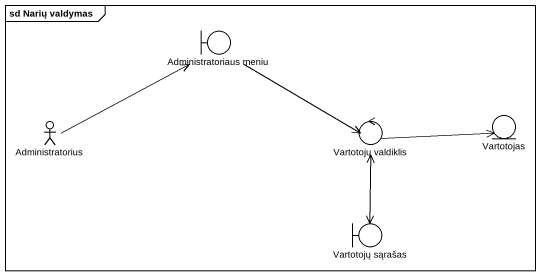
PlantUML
@startuml
mainframe sd Narių valdymas
boundary "Administratoriaus meniu" as Administratoriaus_meniu
actor Administratorius
control "Vartotojų valdiklis" as Vartotojų_valdiklis
entity Vartotojas
boundary "Vartotojų sąrašas" as Vartotojų_sąrašas
Administratoriaus_meniu -right-> Vartotojų_valdiklis
Administratorius -right-> Administratoriaus_meniu
Vartotojų_valdiklis -right-> Vartotojas
Vartotojų_valdiklis --> Vartotojų_sąrašas
Vartotojų_sąrašas -up-> Vartotojų_valdiklis
@enduml
